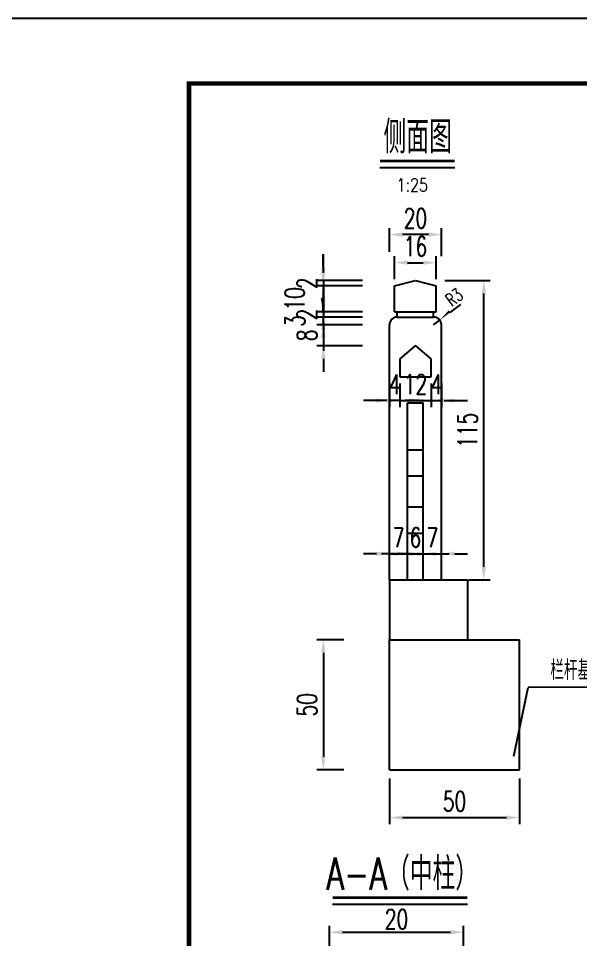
# Model space of a CAD drawing. Header units: millimetres. Extents: x -51 to 12129, y -1309 to -715.
# Drawn here: x 8773.5 to 8860, y -856.3 to -714.7 of the extents above; entities that cross this region are included whole.
import ezdxf
from ezdxf.enums import TextEntityAlignment as Align

# ---------------------------------------------------------------- set-up
doc = ezdxf.new("R2010")
doc.units = ezdxf.units.MM
doc.header["$LTSCALE"] = 0.25
for name, color, linetype in [('10', 1, 'Continuous'), ('DIMENSION', 2, 'Continuous'), ('图框', 7, 'Continuous'), ('尺寸标注', 2, 'Continuous'), ('文字', 7, 'Continuous'), ('标注', 4, 'Continuous')]:
    doc.layers.add(name, color=color, linetype=linetype)
doc.styles.get("Standard").update_dxf_attribs({"font": 'simplex1.shx', "width": 0.7, "bigfont": 'hztxt.shx'})
doc.styles.add('TEXT', font='simplex1.shx', dxfattribs={"width": 0.7, "bigfont": 'hztxt.shx'})
doc.dimstyles.new('比例1：25', dxfattribs={"dimtxt": 3, "dimasz": 2, "dimexe": 1, "dimexo": 1, "dimgap": 1, "dimtad": 1, "dimdec": 1, "dimlfac": 2.5, "dimzin": 9, "dimdsep": 46, "dimtxsty": 'Standard', "dimcen": -0.09, "dimclrd": 4, "dimclre": 4, "dimclrt": 7, "dimaunit": 1, "dimadec": 0, "dimazin": 0, "dimtfac": 0.0005, "dimtdec": 1, "dimtix": 1, "dimtmove": 2, "dimatfit": 3, "dimfxl": 0, "dimtolj": 1, "dimtzin": 13, "dimarcsym": 0})
doc.dimstyles.new('比例：1：10', dxfattribs={"dimscale": 0, "dimtxt": 3, "dimasz": 2, "dimexe": 1, "dimexo": 1, "dimgap": 0.5, "dimtad": 1, "dimdec": 1, "dimzin": 9, "dimdsep": 46, "dimtxsty": 'Standard', "dimcen": 0.5, "dimclrd": 256, "dimclre": 256, "dimclrt": 256, "dimadec": 1, "dimazin": 2, "dimtfac": 1, "dimtdec": 1, "dimtix": 1, "dimtmove": 2, "dimatfit": 3, "dimfxl": 0, "dimtolj": 1, "dimtzin": 0, "dimlwd": -1, "dimlwe": -1, "dimarcsym": 0})

# ---------------------------------------------------------------- blocks, each defined once
blk = doc.blocks.new('DIM')
blk.add_lwpolyline([(-1, -0.1, 0.2, 0, 0), (0, 0, 0, 0, 0)], format="xyseb")
blk = doc.blocks.new('*D570')
at = {"layer": 'Defpoints', "color": 0, "linetype": 'Continuous'}
for p in [(8834.57, -754.96), (8845.08, -754.96), (8841.77, -800.96)]:
    blk.add_point(p, dxfattribs=at)
at = {"layer": '标注', "color": 4, "linetype": 'Continuous', "lineweight": -2}
for p, q in [((8839.08, -754.96), (8846.08, -754.96)), ((8845.08, -798.96), (8845.08, -756.96)), ((8842.77, -800.96), (8846.08, -800.96))]:
    blk.add_line(p, q, dxfattribs=at)
at = {"layer": '标注', "color": 4, "linetype": 'Continuous'}
for points in [[(8844.75, -756.96), (8845.42, -756.96), (8845.08, -754.96)], [(8844.75, -798.96), (8845.42, -798.96), (8845.08, -800.96)]]:
    blk.add_solid(points, dxfattribs=at)
at = {"layer": '标注', "color": 7, "linetype": 'Continuous', "insert": (8842.58, -777.96), "char_height": 3, "attachment_point": 5, "rotation": 90}
blk.add_mtext('\\A1;115', dxfattribs=at)
blk = doc.blocks.new('*D571')
at = {"layer": 'Defpoints', "color": 0, "linetype": 'Continuous'}
for p in [(8833.37, -796.94), (8830.57, -800.96), (8833.37, -800.96)]:
    blk.add_point(p, dxfattribs=at)
at = {"layer": '标注', "color": 4, "linetype": 'Continuous', "lineweight": -2}
for p, q in [((8828.57, -796.94), (8826.57, -796.94)), ((8830.57, -799.96), (8830.57, -795.94)), ((8830.57, -796.94), (8833.37, -796.94)), ((8833.37, -799.96), (8833.37, -795.94)), ((8835.37, -796.94), (8837.37, -796.94))]:
    blk.add_line(p, q, dxfattribs=at)
at = {"layer": '标注', "color": 4, "linetype": 'Continuous'}
for points in [[(8828.57, -796.6), (8828.57, -797.27), (8830.57, -796.94)], [(8835.37, -796.6), (8835.37, -797.27), (8833.37, -796.94)]]:
    blk.add_solid(points, dxfattribs=at)
at = {"layer": '标注', "color": 7, "linetype": 'Continuous', "insert": (8831.97, -794.44), "char_height": 3, "attachment_point": 5}
blk.add_mtext('\\A1;7', dxfattribs=at)
blk = doc.blocks.new('*D572')
at = {"layer": 'Defpoints', "color": 0, "linetype": 'Continuous'}
for p in [(8835.77, -796.94), (8833.37, -800.96), (8835.77, -800.96)]:
    blk.add_point(p, dxfattribs=at)
at = {"layer": '标注', "color": 4, "linetype": 'Continuous', "lineweight": -2}
for p, q in [((8831.37, -796.94), (8829.37, -796.94)), ((8833.37, -799.96), (8833.37, -795.94)), ((8833.37, -796.94), (8835.77, -796.94)), ((8835.77, -799.96), (8835.77, -795.94)), ((8837.77, -796.94), (8839.77, -796.94))]:
    blk.add_line(p, q, dxfattribs=at)
at = {"layer": '标注', "color": 4, "linetype": 'Continuous'}
for points in [[(8831.37, -796.6), (8831.37, -797.27), (8833.37, -796.94)], [(8837.77, -796.6), (8837.77, -797.27), (8835.77, -796.94)]]:
    blk.add_solid(points, dxfattribs=at)
at = {"layer": '标注', "color": 7, "linetype": 'Continuous', "insert": (8834.57, -794.44), "char_height": 3, "attachment_point": 5}
blk.add_mtext('\\A1;6', dxfattribs=at)
blk = doc.blocks.new('*D573')
at = {"layer": 'Defpoints', "color": 0, "linetype": 'Continuous'}
for p in [(8838.57, -796.94), (8835.77, -800.96), (8838.57, -800.96)]:
    blk.add_point(p, dxfattribs=at)
at = {"layer": '标注', "color": 4, "linetype": 'Continuous', "lineweight": -2}
for p, q in [((8833.77, -796.94), (8831.77, -796.94)), ((8835.77, -799.96), (8835.77, -795.94)), ((8835.77, -796.94), (8838.57, -796.94)), ((8838.57, -799.96), (8838.57, -795.94)), ((8840.57, -796.94), (8842.57, -796.94))]:
    blk.add_line(p, q, dxfattribs=at)
at = {"layer": '标注', "color": 4, "linetype": 'Continuous'}
for points in [[(8833.77, -796.6), (8833.77, -797.27), (8835.77, -796.94)], [(8840.57, -796.6), (8840.57, -797.27), (8838.57, -796.94)]]:
    blk.add_solid(points, dxfattribs=at)
at = {"layer": '标注', "color": 7, "linetype": 'Continuous', "insert": (8837.17, -794.44), "char_height": 3, "attachment_point": 5}
blk.add_mtext('\\A1;7', dxfattribs=at)
blk = doc.blocks.new('*D574')
at = {"layer": 'Defpoints', "color": 0, "linetype": 'Continuous'}
for p in [(8830.57, -769.76), (8832.17, -769.76), (8830.57, -773.39)]:
    blk.add_point(p, dxfattribs=at)
at = {"layer": '标注', "color": 4, "linetype": 'Continuous', "lineweight": -2}
for p, q in [((8830.57, -770.76), (8830.57, -774.39)), ((8832.17, -770.76), (8832.17, -774.39)), ((8828.57, -773.39), (8826.57, -773.39)), ((8832.17, -773.39), (8830.57, -773.39)), ((8834.17, -773.39), (8836.17, -773.39))]:
    blk.add_line(p, q, dxfattribs=at)
at = {"layer": '标注', "color": 4, "linetype": 'Continuous'}
for points in [[(8828.57, -773.06), (8828.57, -773.72), (8830.57, -773.39)], [(8834.17, -773.06), (8834.17, -773.72), (8832.17, -773.39)]]:
    blk.add_solid(points, dxfattribs=at)
at = {"layer": '标注', "color": 7, "linetype": 'Continuous', "insert": (8831.37, -770.89), "char_height": 3, "attachment_point": 5}
blk.add_mtext('\\A1;4', dxfattribs=at)
blk = doc.blocks.new('*D575')
at = {"layer": 'Defpoints', "color": 0, "linetype": 'Continuous'}
for p in [(8832.17, -769.76), (8836.97, -769.76), (8836.97, -773.39)]:
    blk.add_point(p, dxfattribs=at)
at = {"layer": '标注', "color": 4, "linetype": 'Continuous', "lineweight": -2}
for p, q in [((8832.17, -770.76), (8832.17, -774.39)), ((8836.97, -770.76), (8836.97, -774.39)), ((8830.17, -773.39), (8828.17, -773.39)), ((8832.17, -773.39), (8836.97, -773.39)), ((8838.97, -773.39), (8840.97, -773.39))]:
    blk.add_line(p, q, dxfattribs=at)
at = {"layer": '标注', "color": 4, "linetype": 'Continuous'}
for points in [[(8830.17, -773.06), (8830.17, -773.72), (8832.17, -773.39)], [(8838.97, -773.06), (8838.97, -773.72), (8836.97, -773.39)]]:
    blk.add_solid(points, dxfattribs=at)
at = {"layer": '标注', "color": 7, "linetype": 'Continuous', "insert": (8834.57, -770.89), "char_height": 3, "attachment_point": 5}
blk.add_mtext('\\A1;12', dxfattribs=at)
blk = doc.blocks.new('*D576')
at = {"layer": 'Defpoints', "color": 0, "linetype": 'Continuous'}
for p in [(8836.97, -769.76), (8838.57, -769.76), (8838.57, -773.39)]:
    blk.add_point(p, dxfattribs=at)
at = {"layer": '标注', "color": 4, "linetype": 'Continuous', "lineweight": -2}
for p, q in [((8836.97, -770.76), (8836.97, -774.39)), ((8838.57, -770.76), (8838.57, -774.39)), ((8834.97, -773.39), (8832.97, -773.39)), ((8836.97, -773.39), (8838.57, -773.39)), ((8840.57, -773.39), (8842.57, -773.39))]:
    blk.add_line(p, q, dxfattribs=at)
at = {"layer": '标注', "color": 4, "linetype": 'Continuous'}
for points in [[(8834.97, -773.06), (8834.97, -773.72), (8836.97, -773.39)], [(8840.57, -773.06), (8840.57, -773.72), (8838.57, -773.39)]]:
    blk.add_solid(points, dxfattribs=at)
at = {"layer": '标注', "color": 7, "linetype": 'Continuous', "insert": (8837.77, -770.89), "char_height": 3, "attachment_point": 5}
blk.add_mtext('\\A1;4', dxfattribs=at)
blk = doc.blocks.new('*D577')
at = {"layer": 'Defpoints', "color": 0, "linetype": 'Continuous'}
for p in [(8837.77, -752.2), (8831.37, -755.76), (8837.77, -755.76)]:
    blk.add_point(p, dxfattribs=at)
at = {"layer": '标注', "color": 4, "linetype": 'Continuous', "lineweight": -2}
for p, q in [((8831.37, -754.76), (8831.37, -751.2)), ((8837.77, -754.76), (8837.77, -751.2)), ((8833.37, -752.2), (8835.77, -752.2))]:
    blk.add_line(p, q, dxfattribs=at)
at = {"layer": '标注', "color": 4, "linetype": 'Continuous'}
for points in [[(8833.37, -751.87), (8833.37, -752.53), (8831.37, -752.2)], [(8835.77, -751.87), (8835.77, -752.53), (8837.77, -752.2)]]:
    blk.add_solid(points, dxfattribs=at)
at = {"layer": '标注', "color": 7, "linetype": 'Continuous', "insert": (8834.57, -749.7), "char_height": 3, "attachment_point": 5}
blk.add_mtext('\\A1;16', dxfattribs=at)
blk = doc.blocks.new('*D578')
at = {"layer": 'Defpoints', "color": 0, "linetype": 'Continuous'}
for p in [(8830.57, -747.88), (8830.57, -751.52), (8838.57, -752.2)]:
    blk.add_point(p, dxfattribs=at)
at = {"layer": '标注', "color": 4, "linetype": 'Continuous', "lineweight": -2}
for p, q in [((8830.57, -750.52), (8830.57, -746.88)), ((8838.57, -751.2), (8838.57, -746.88)), ((8836.57, -747.88), (8832.57, -747.88))]:
    blk.add_line(p, q, dxfattribs=at)
at = {"layer": '标注', "color": 4, "linetype": 'Continuous'}
for points in [[(8832.57, -747.54), (8832.57, -748.21), (8830.57, -747.88)], [(8836.57, -747.54), (8836.57, -748.21), (8838.57, -747.88)]]:
    blk.add_solid(points, dxfattribs=at)
at = {"layer": '标注', "color": 7, "linetype": 'Continuous', "insert": (8834.57, -745.38), "char_height": 3, "attachment_point": 5}
blk.add_mtext('\\A1;20', dxfattribs=at)
blk = doc.blocks.new('*D579')
at = {"layer": 'Defpoints', "color": 0, "linetype": 'Continuous'}
for p in [(8824.57, -810.16), (8820.41, -830.16), (8824.57, -830.16)]:
    blk.add_point(p, dxfattribs=at)
at = {"layer": '标注', "color": 4, "linetype": 'Continuous', "lineweight": -2}
for p, q in [((8823.57, -810.16), (8819.41, -810.16)), ((8820.41, -812.16), (8820.41, -828.16)), ((8823.57, -830.16), (8819.41, -830.16))]:
    blk.add_line(p, q, dxfattribs=at)
at = {"layer": '标注', "color": 4, "linetype": 'Continuous'}
for points in [[(8820.07, -812.16), (8820.74, -812.16), (8820.41, -810.16)], [(8820.07, -828.16), (8820.74, -828.16), (8820.41, -830.16)]]:
    blk.add_solid(points, dxfattribs=at)
at = {"layer": '标注', "color": 7, "linetype": 'Continuous', "insert": (8817.91, -820.16), "char_height": 3, "attachment_point": 5, "rotation": 90}
blk.add_mtext('\\A1;50', dxfattribs=at)
blk = doc.blocks.new('*D623')
at = {"layer": 'Defpoints', "color": 0}
for p in [(9055.62, -765.21), (8391.45, -775.21), (9037.91, -775.21)]:
    blk.add_point(p, dxfattribs=at)
at = {"layer": '标注'}
for p, q in [((9043.91, -765.21), (9036.91, -765.21)), ((9037.91, -767.21), (9037.91, -773.21)), ((9031.91, -775.21), (9038.91, -775.21))]:
    blk.add_line(p, q, dxfattribs=at)
for points in [[(9037.58, -767.21), (9038.24, -767.21), (9037.91, -765.21)], [(9037.58, -773.21), (9038.24, -773.21), (9037.91, -775.21)]]:
    blk.add_solid(points, dxfattribs=at)
at = {"layer": '标注', "insert": (9035.91, -770.21), "char_height": 3, "attachment_point": 5, "rotation": 90}
blk.add_mtext('\\A1;10', dxfattribs=at)
blk = doc.blocks.new('*D624')
at = {"layer": 'Defpoints', "color": 0}
for p in [(9055.62, -775.21), (8391.45, -777.21), (9037.91, -777.21)]:
    blk.add_point(p, dxfattribs=at)
at = {"layer": '标注'}
for p, q in [((9037.91, -773.21), (9037.91, -771.21)), ((9043.91, -775.21), (9036.91, -775.21)), ((9037.91, -775.21), (9037.91, -777.21)), ((9031.91, -777.21), (9038.91, -777.21)), ((9037.91, -779.21), (9037.91, -781.21))]:
    blk.add_line(p, q, dxfattribs=at)
for points in [[(9037.58, -773.21), (9038.24, -773.21), (9037.91, -775.21)], [(9037.58, -779.21), (9038.24, -779.21), (9037.91, -777.21)]]:
    blk.add_solid(points, dxfattribs=at)
at = {"layer": '标注', "insert": (9035.91, -776.21), "char_height": 3, "attachment_point": 5, "rotation": 90}
blk.add_mtext('\\A1;2', dxfattribs=at)
blk = doc.blocks.new('*D627')
at = {"layer": 'Defpoints', "color": 0}
for p in [(9053.04, -788.21), (8388.88, -870.21), (9037.91, -870.21)]:
    blk.add_point(p, dxfattribs=at)
at = {"layer": '标注'}
for p, q in [((9043.91, -788.21), (9036.91, -788.21)), ((9037.91, -790.21), (9037.91, -868.21)), ((9031.91, -870.21), (9038.91, -870.21))]:
    blk.add_line(p, q, dxfattribs=at)
for points in [[(9037.58, -790.21), (9038.24, -790.21), (9037.91, -788.21)], [(9037.58, -868.21), (9038.24, -868.21), (9037.91, -870.21)]]:
    blk.add_solid(points, dxfattribs=at)
at = {"layer": '标注', "insert": (9035.91, -829.21), "char_height": 3, "attachment_point": 5, "rotation": 90}
blk.add_mtext('\\A1;82', dxfattribs=at)
blk = doc.blocks.new('*D636')
at = {"layer": 'Defpoints', "color": 0}
for p in [(9120.05, -792.96), (8455.88, -795.96), (9133.16, -795.96)]:
    blk.add_point(p, dxfattribs=at)
at = {"layer": '标注'}
for p, q in [((9133.16, -790.96), (9133.16, -788.96)), ((9127.16, -792.96), (9134.16, -792.96)), ((9133.16, -792.96), (9133.16, -795.96)), ((9127.16, -795.96), (9134.16, -795.96)), ((9133.16, -797.96), (9133.16, -799.96))]:
    blk.add_line(p, q, dxfattribs=at)
for points in [[(9132.83, -790.96), (9133.49, -790.96), (9133.16, -792.96)], [(9132.83, -797.96), (9133.49, -797.96), (9133.16, -795.96)]]:
    blk.add_solid(points, dxfattribs=at)
at = {"layer": '标注', "insert": (9131.16, -794.46), "char_height": 3, "attachment_point": 5, "rotation": 90}
blk.add_mtext('\\A1;3', dxfattribs=at)
blk = doc.blocks.new('*D646')
at = {"layer": 'Defpoints', "color": 0, "linetype": 'Continuous'}
for p in [(8830.57, -830.16), (8850.57, -830.16), (8850.57, -837.5)]:
    blk.add_point(p, dxfattribs=at)
at = {"layer": '标注', "color": 4, "linetype": 'Continuous', "lineweight": -2}
for p, q in [((8830.57, -831.5), (8830.57, -838.5)), ((8850.57, -831.5), (8850.57, -838.5)), ((8832.57, -837.5), (8848.57, -837.5))]:
    blk.add_line(p, q, dxfattribs=at)
at = {"layer": '标注', "color": 4, "linetype": 'Continuous'}
for points in [[(8832.57, -837.17), (8832.57, -837.84), (8830.57, -837.5)], [(8848.57, -837.17), (8848.57, -837.84), (8850.57, -837.5)]]:
    blk.add_solid(points, dxfattribs=at)
at = {"layer": '标注', "color": 7, "linetype": 'Continuous', "insert": (8840.57, -835), "char_height": 3, "attachment_point": 5}
blk.add_mtext('\\A1;50', dxfattribs=at)
blk = doc.blocks.new('*D584')
at = {"layer": 'Defpoints', "color": 0}
for p in [(8820.41, -755.76), (8831.37, -755.76), (8834.57, -754.96)]:
    blk.add_point(p, dxfattribs=at)
at = {"layer": '标注', "color": 4, "lineweight": -2}
for p, q in [((8820.41, -752.96), (8820.41, -750.96)), ((8826.41, -754.96), (8819.41, -754.96)), ((8826.41, -755.76), (8819.41, -755.76)), ((8820.41, -754.96), (8820.41, -755.76)), ((8820.41, -757.76), (8820.41, -759.76))]:
    blk.add_line(p, q, dxfattribs=at)
at = {"layer": '标注', "color": 4}
for points in [[(8820.07, -752.96), (8820.74, -752.96), (8820.41, -754.96)], [(8820.07, -757.76), (8820.74, -757.76), (8820.41, -755.76)]]:
    blk.add_solid(points, dxfattribs=at)
at = {"layer": '标注', "color": 7, "insert": (8817.91, -755.36), "char_height": 3, "attachment_point": 5, "rotation": 90}
blk.add_mtext('\\A1;2', dxfattribs=at)
blk = doc.blocks.new('*D647')
at = {"layer": 'Defpoints', "color": 0}
for p in [(8831.37, -755.76), (8820.41, -759.76), (8831.37, -759.76)]:
    blk.add_point(p, dxfattribs=at)
at = {"layer": '标注', "color": 4, "lineweight": -2}
for p, q in [((8820.41, -753.76), (8820.41, -751.76)), ((8826.41, -755.76), (8819.41, -755.76)), ((8820.41, -755.76), (8820.41, -759.76)), ((8826.41, -759.76), (8819.41, -759.76)), ((8820.41, -761.76), (8820.41, -763.76))]:
    blk.add_line(p, q, dxfattribs=at)
at = {"layer": '标注', "color": 4}
for points in [[(8820.07, -753.76), (8820.74, -753.76), (8820.41, -755.76)], [(8820.07, -761.76), (8820.74, -761.76), (8820.41, -759.76)]]:
    blk.add_solid(points, dxfattribs=at)
at = {"layer": '标注', "color": 7, "insert": (8816, -757.76), "char_height": 3, "attachment_point": 5, "rotation": 90}
blk.add_mtext('\\A1;10', dxfattribs=at)
blk = doc.blocks.new('*D648')
at = {"layer": 'Defpoints', "color": 0}
for p in [(8832.34, -759.76), (8820.41, -760.56), (8832.34, -760.56)]:
    blk.add_point(p, dxfattribs=at)
at = {"layer": '标注', "color": 4, "lineweight": -2}
for p, q in [((8820.41, -757.76), (8820.41, -755.76)), ((8826.41, -759.76), (8819.41, -759.76)), ((8820.41, -759.76), (8820.41, -760.56)), ((8826.41, -760.56), (8819.41, -760.56)), ((8820.41, -762.56), (8820.41, -764.56))]:
    blk.add_line(p, q, dxfattribs=at)
at = {"layer": '标注', "color": 4}
for points in [[(8820.07, -757.76), (8820.74, -757.76), (8820.41, -759.76)], [(8820.07, -762.56), (8820.74, -762.56), (8820.41, -760.56)]]:
    blk.add_solid(points, dxfattribs=at)
at = {"layer": '标注', "color": 7, "insert": (8817.91, -760.16), "char_height": 3, "attachment_point": 5, "rotation": 90}
blk.add_mtext('\\A1;2', dxfattribs=at)
blk = doc.blocks.new('*D649')
at = {"layer": 'Defpoints', "color": 0}
for p in [(8820.41, -760.56), (8830.57, -761.76), (8832.34, -760.56)]:
    blk.add_point(p, dxfattribs=at)
at = {"layer": '标注', "color": 4, "lineweight": -2}
for p, q in [((8820.41, -758.56), (8820.41, -756.56)), ((8826.41, -760.56), (8819.41, -760.56)), ((8826.41, -761.76), (8819.41, -761.76)), ((8820.41, -761.76), (8820.41, -760.56)), ((8820.41, -763.76), (8820.41, -765.76))]:
    blk.add_line(p, q, dxfattribs=at)
at = {"layer": '标注', "color": 4}
for points in [[(8820.07, -758.56), (8820.74, -758.56), (8820.41, -760.56)], [(8820.07, -763.76), (8820.74, -763.76), (8820.41, -761.76)]]:
    blk.add_solid(points, dxfattribs=at)
at = {"layer": '标注', "color": 7, "insert": (8816.05, -761.16), "char_height": 3, "attachment_point": 5, "rotation": 90}
blk.add_mtext('\\A1;3', dxfattribs=at)
blk = doc.blocks.new('*D650')
at = {"layer": 'Defpoints', "color": 0}
for p in [(8830.57, -761.76), (8820.41, -764.96), (8834.57, -764.96)]:
    blk.add_point(p, dxfattribs=at)
at = {"layer": '标注', "color": 4, "lineweight": -2}
for p, q in [((8820.41, -759.76), (8820.41, -757.76)), ((8826.41, -761.76), (8819.41, -761.76)), ((8820.41, -761.76), (8820.41, -764.96)), ((8826.41, -764.96), (8819.41, -764.96)), ((8820.41, -766.96), (8820.41, -768.96))]:
    blk.add_line(p, q, dxfattribs=at)
at = {"layer": '标注', "color": 4}
for points in [[(8820.07, -759.76), (8820.74, -759.76), (8820.41, -761.76)], [(8820.07, -766.96), (8820.74, -766.96), (8820.41, -764.96)]]:
    blk.add_solid(points, dxfattribs=at)
at = {"layer": '标注', "color": 7, "insert": (8817.91, -763.36), "char_height": 3, "attachment_point": 5, "rotation": 90}
blk.add_mtext('\\A1;8', dxfattribs=at)
blk = doc.blocks.new('*D585')
at = {"layer": 'Defpoints', "color": 0}
for p in [(8841.98, -855.12), (8821.34, -868.96), (8841.98, -868.96)]:
    blk.add_point(p, dxfattribs=at)
at = {"layer": '标注'}
for p, q in [((8821.34, -861.12), (8821.34, -854.12)), ((8823.34, -855.12), (8839.98, -855.12)), ((8841.98, -861.12), (8841.98, -854.12))]:
    blk.add_line(p, q, dxfattribs=at)
for points in [[(8823.34, -854.79), (8823.34, -855.45), (8821.34, -855.12)], [(8839.98, -854.79), (8839.98, -855.45), (8841.98, -855.12)]]:
    blk.add_solid(points, dxfattribs=at)
at = {"layer": '标注', "insert": (8831.66, -853.12), "char_height": 3, "attachment_point": 5}
blk.add_mtext('\\A1;20', dxfattribs=at)
blk = doc.blocks.new('*D702')
at = {"layer": 'Defpoints', "color": 0}
for p in [(9248.86, -814.23), (8584.69, -822.23), (9226.99, -822.23)]:
    blk.add_point(p, dxfattribs=at)
at = {"layer": '标注'}
for p, q in [((9232.99, -814.23), (9225.99, -814.23)), ((9226.99, -816.23), (9226.99, -820.23)), ((9220.99, -822.23), (9227.99, -822.23))]:
    blk.add_line(p, q, dxfattribs=at)
for points in [[(9226.66, -816.23), (9227.33, -816.23), (9226.99, -814.23)], [(9226.66, -820.23), (9227.33, -820.23), (9226.99, -822.23)]]:
    blk.add_solid(points, dxfattribs=at)
at = {"layer": '标注', "insert": (9224.99, -818.23), "char_height": 3, "attachment_point": 5, "rotation": 90}
blk.add_mtext('\\A1;8', dxfattribs=at)
blk = doc.blocks.new('*D741')
at = {"layer": 'Defpoints', "color": 0}
for p in [(8779.68, -754.23), (9425.4, -754.23), (9443.85, -822.23)]:
    blk.add_point(p, dxfattribs=at)
at = {"layer": '标注'}
for p, q in [((9419.4, -754.23), (9426.4, -754.23)), ((9425.4, -820.23), (9425.4, -756.23)), ((9431.4, -822.23), (9424.4, -822.23))]:
    blk.add_line(p, q, dxfattribs=at)
for points in [[(9425.06, -756.23), (9425.73, -756.23), (9425.4, -754.23)], [(9425.06, -820.23), (9425.73, -820.23), (9425.4, -822.23)]]:
    blk.add_solid(points, dxfattribs=at)
at = {"layer": '标注', "insert": (9423.4, -788.23), "char_height": 3, "attachment_point": 5, "rotation": 90}
blk.add_mtext('\\A1;68', dxfattribs=at)
blk = doc.blocks.new('*D743')
at = {"layer": 'Defpoints', "color": 0}
for p in [(9441.9, -848.38), (8777.73, -851.38), (9429.42, -851.38)]:
    blk.add_point(p, dxfattribs=at)
at = {"layer": '标注'}
for p, q in [((9429.42, -846.38), (9429.42, -844.38)), ((9435.42, -848.38), (9428.42, -848.38)), ((9429.42, -848.38), (9429.42, -851.38)), ((9423.42, -851.38), (9430.42, -851.38)), ((9429.42, -853.38), (9429.42, -855.38))]:
    blk.add_line(p, q, dxfattribs=at)
for points in [[(9429.09, -846.38), (9429.76, -846.38), (9429.42, -848.38)], [(9429.09, -853.38), (9429.76, -853.38), (9429.42, -851.38)]]:
    blk.add_solid(points, dxfattribs=at)
at = {"layer": '标注', "insert": (9427.42, -849.88), "char_height": 3, "attachment_point": 5, "rotation": 90}
blk.add_mtext('\\A1;3', dxfattribs=at)
blk = doc.blocks.new('123')
at = {"layer": '图框', "color": 2}
blk.add_lwpolyline([(369.33, -1011.65), (369.33, -714.65), (-50.67, -714.65), (-50.67, -1011.65)], close=True, dxfattribs=at)

msp = doc.modelspace()

# ---------------------------------------------------------------- linework, layer by layer
for p, q in [((8839.92784, -759.83547), (8841.5275, -758.63501)), ((8837.3684, -761.7562), (8838.32819, -761.03593))]:
    msp.add_line(p, q)
at = {"const_width": 0.7}
msp.add_lwpolyline([(9179.75412, -724.65471), (8799.75412, -724.65471), (8799.75412, -1001.65471), (9179.75412, -1001.65471)], close=True, dxfattribs=at)
at = {"layer": '10', "linetype": 'Continuous'}
for p, q in [((8831.3684, -755.7562), (8834.5684, -754.9562)), ((8831.3684, -759.7562), (8831.3684, -755.7562)), ((8834.5684, -754.9562), (8837.7684, -755.7562)), ((8837.7684, -759.7562), (8837.7684, -755.7562)), ((8831.3684, -759.7562), (8831.7684, -759.7562)), ((8831.7684, -760.5562), (8831.7684, -759.7562)), ((8831.7684, -759.7562), (8837.3684, -759.7562)), ((8837.3684, -760.5562), (8837.3684, -759.7562)), ((8837.3684, -759.7562), (8837.7684, -759.7562)), ((8830.5684, -800.9562), (8830.5684, -761.7562)), ((8831.7684, -760.5562), (8837.3684, -760.5562)), ((8838.5684, -800.9562), (8838.5684, -761.7562)), ((8830.5684, -800.9562), (8830.5684, -810.1562)), ((8830.5684, -800.9562), (8842.5684, -800.9562)), ((8842.5684, -800.9562), (8842.5684, -810.1562)), ((8830.5684, -810.1562), (8850.5684, -810.1562)), ((8830.5684, -830.1562), (8830.5684, -810.1562)), ((8850.5684, -830.1562), (8850.5684, -810.1562)), ((8830.5684, -830.1562), (8850.5684, -830.1562))]:
    msp.add_line(p, q, dxfattribs=at)
for centre, start, end in [((8831.7684, -761.7562), 90, 180), ((8837.3684, -761.7562), 0, 90)]:
    msp.add_arc(centre, 1.2, start, end, dxfattribs=at)
at = {"layer": 'DIMENSION', "color": 6}
for p, q in [((8834.5684, -764.9562), (8832.1684, -766.9562)), ((8836.9684, -766.9562), (8834.5684, -764.9562)), ((8832.1684, -766.9562), (8832.1684, -769.7562)), ((8836.9684, -769.7562), (8836.9684, -766.9562)), ((8832.1684, -769.7562), (8836.9684, -769.7562)), ((8833.3684, -773.7562), (8835.7684, -773.7562)), ((8833.3684, -800.9562), (8833.3684, -773.7562)), ((8835.7684, -800.9562), (8835.7684, -773.7562)), ((8833.3684, -780.9562), (8835.7684, -780.9562)), ((8833.3684, -784.9562), (8835.7684, -784.9562)), ((8833.3684, -789.7562), (8835.7684, -789.7562)), ((8833.3684, -793.7562), (8835.7684, -793.7562))]:
    msp.add_line(p, q, dxfattribs=at)
at = {"layer": '文字'}
for p, q in [((8829.09726, -737.57358), (8840.62051, -737.57358)), ((8821.81796, -850.79517), (8842.56136, -850.79517))]:
    msp.add_line(p, q, dxfattribs=at)
at = {"layer": '文字', "const_width": 0.4}
for points in [[(8829.09726, -736.57358), (8840.62051, -736.57358)], [(8821.81796, -849.79517), (8842.56136, -849.79517)]]:
    msp.add_lwpolyline(points, dxfattribs=at)
at = {"layer": '标注', "linetype": 'Continuous'}
for p, q in [((8820.40709, -752.86875), (8820.40709, -750.86875)), ((8820.40709, -755.66875), (8820.40709, -759.66875)), ((8820.40709, -757.66875), (8820.40709, -759.66875)), ((8820.40709, -759.66875), (8820.40709, -757.66875))]:
    msp.add_line(p, q, dxfattribs=at)
at = {"layer": '标注'}
for p, q in [((8830.5684, -800.9562), (8838.5684, -800.9562)), ((8849.70504, -828.07735), (8851.8779, -817.47827)), ((8866.94619, -817.47224), (8851.8779, -817.47827))]:
    msp.add_line(p, q, dxfattribs=at)

# ---------------------------------------------------------------- block references
at = {"xscale": 2.000000000000054, "yscale": 2, "zscale": 2, "rotation": 216.8864003834145}
msp.add_blockref('DIM', (8838.32819, -761.03593), dxfattribs=at)
at = {"layer": '标注'}
msp.add_blockref('123', (8820, 0), dxfattribs=at)
at = {"layer": '标注', "linetype": 'Continuous', "xscale": 2, "yscale": 2, "zscale": 2, "rotation": 270}
msp.add_blockref('DIM', (8820.40709, -759.66875), dxfattribs=at)

# ---------------------------------------------------------------- texts
at = {"color": 7, "style": 'TEXT', "width": 0.8}
msp.add_text('1:25', height=2, dxfattribs=at).set_placement((8834.08028, -740.24386), align=Align.MIDDLE)
at = {"color": 7, "insert": (8840.52135, -757.51248), "char_height": 2, "attachment_point": 5, "rotation": 36.8864004, "style": 'TEXT'}
msp.add_mtext('\\A1;R3', dxfattribs=at)
at = {"layer": '尺寸标注', "color": 7, "linetype": 'Continuous', "width": 0.7}
msp.add_text('栏杆基础', height=3, dxfattribs=at).set_placement((8859.49786, -814.68762), align=Align.MIDDLE)
at = {"layer": '文字', "width": 0.7}
for s, p in [('侧面图', (8834.91436, -732.90344)), ('A-A（中柱）', (8832.5497, -846.12503))]:
    msp.add_text(s, height=5, dxfattribs=at).set_placement(p, align=Align.MIDDLE_CENTER)

# ---------------------------------------------------------------- dimensions: what is measured, and where the dimension line sits
at = {"layer": '标注', "linetype": 'Continuous'}
for base, p1, p2, picture, middle in [((8830.5684, -747.87712), (8838.5684, -752.19878), (8830.5684, -751.51528), '*D578', (8834.5684, -745.37712)), ((8837.7684, -752.19878), (8831.3684, -755.7562), (8837.7684, -755.7562), '*D577', (8834.5684, -749.69878)), ((8830.5684, -773.38928), (8832.1684, -769.7562), (8830.5684, -769.7562), '*D574', (8831.3684, -770.88928)), ((8836.9684, -773.38928), (8832.1684, -769.7562), (8836.9684, -769.7562), '*D575', (8834.5684, -770.88928)), ((8838.5684, -773.38928), (8836.9684, -769.7562), (8838.5684, -769.7562), '*D576', (8837.7684, -770.88928)), ((8833.3684, -796.93739), (8830.5684, -800.9562), (8833.3684, -800.9562), '*D571', (8831.9684, -794.43739)), ((8835.7684, -796.93739), (8833.3684, -800.9562), (8835.7684, -800.9562), '*D572', (8834.5684, -794.43739)), ((8838.5684, -796.93739), (8835.7684, -800.9562), (8838.5684, -800.9562), '*D573', (8837.1684, -794.43739)), ((8850.5684, -837.50315), (8830.5684, -830.1562), (8850.5684, -830.1562), '*D646', (8840.5684, -835.00315))]:
    dim = msp.add_linear_dim(base=base, p1=p1, p2=p2, dimstyle='比例1：25', dxfattribs=at)
    dim.commit()
    dim.dimension.update_dxf_attribs({"geometry": picture, "text_midpoint": middle})
at = {"layer": '标注'}
for base, p1, p2, picture, middle in [((8820.40709, -759.7562), (8831.3684, -755.7562), (8831.3684, -759.7562), '*D647', (8816.00038, -757.7562)), ((8820.40709, -760.5562), (8830.5684, -761.7562), (8832.33891, -760.5562), '*D649', (8816.04643, -761.1562))]:
    dim = msp.add_linear_dim(base=base, p1=p1, p2=p2, angle=90, dimstyle='比例1：25', dxfattribs=at)
    dim.commit()
    dim.dimension.update_dxf_attribs({"geometry": picture, "text_midpoint": middle, "dimtype": 160})
for base, p1, p2, picture, middle in [((8820.40709, -755.7562), (8834.5684, -754.9562), (8831.3684, -755.7562), '*D584', (8817.90709, -755.3562)), ((8820.40709, -760.5562), (8832.33891, -759.7562), (8832.33891, -760.5562), '*D648', (8817.90709, -760.1562)), ((8820.40709, -764.9562), (8830.5684, -761.7562), (8834.5684, -764.9562), '*D650', (8817.90709, -763.3562))]:
    dim = msp.add_linear_dim(base=base, p1=p1, p2=p2, angle=90, dimstyle='比例1：25', dxfattribs=at)
    dim.commit()
    dim.dimension.update_dxf_attribs({"geometry": picture, "text_midpoint": middle})
for base, p1, p2, picture, middle in [((9425.39548, -754.22868), (9443.84623, -822.22868), (8779.68159, -754.22868), '*D741', (9423.39548, -788.22868)), ((9037.91018, -775.20929), (9055.61634, -765.20929), (8391.4517, -775.20929), '*D623', (9035.91018, -770.20929)), ((9037.91018, -777.20929), (9055.61634, -775.20929), (8391.4517, -777.20929), '*D624', (9035.91018, -776.20929)), ((9037.91018, -870.20929), (9053.04028, -788.20929), (8388.87564, -870.20929), '*D627', (9035.91018, -829.20929)), ((9133.1609, -795.95642), (9120.04738, -792.95642), (8455.88274, -795.95642), '*D636', (9131.1609, -794.45642)), ((9226.9928, -822.22868), (9248.85895, -814.22868), (8584.69431, -822.22868), '*D702', (9224.9928, -818.22868)), ((9429.42392, -851.37548), (9441.89524, -848.37548), (8777.7306, -851.37548), '*D743', (9427.42392, -849.87548))]:
    dim = msp.add_linear_dim(base=base, p1=p1, p2=p2, angle=90, dimstyle='比例：1：10', override={"dimscale": 1}, dxfattribs=at)
    dim.commit()
    dim.dimension.update_dxf_attribs({"geometry": picture, "text_midpoint": middle})
at = {"layer": '标注', "linetype": 'Continuous'}
for base, p1, p2, picture, middle in [((8845.08459, -754.9562), (8841.7684, -800.9562), (8834.5684, -754.9562), '*D570', (8842.58459, -777.9562)), ((8820.40709, -830.1562), (8824.5684, -810.1562), (8824.5684, -830.1562), '*D579', (8817.90709, -820.1562))]:
    dim = msp.add_linear_dim(base=base, p1=p1, p2=p2, angle=90, dimstyle='比例1：25', dxfattribs=at)
    dim.commit()
    dim.dimension.update_dxf_attribs({"geometry": picture, "text_midpoint": middle})
at = {"layer": '标注'}
dim = msp.add_linear_dim(base=(8841.98182, -855.12084), p1=(8821.34182, -868.96151), p2=(8841.98182, -868.96151), text='20', dimstyle='比例：1：10', override={"dimscale": 1}, dxfattribs=at)
dim.commit()
dim.dimension.update_dxf_attribs({"geometry": '*D585', "text_midpoint": (8831.66182, -853.12084)})

doc.saveas('drawing.dxf')
